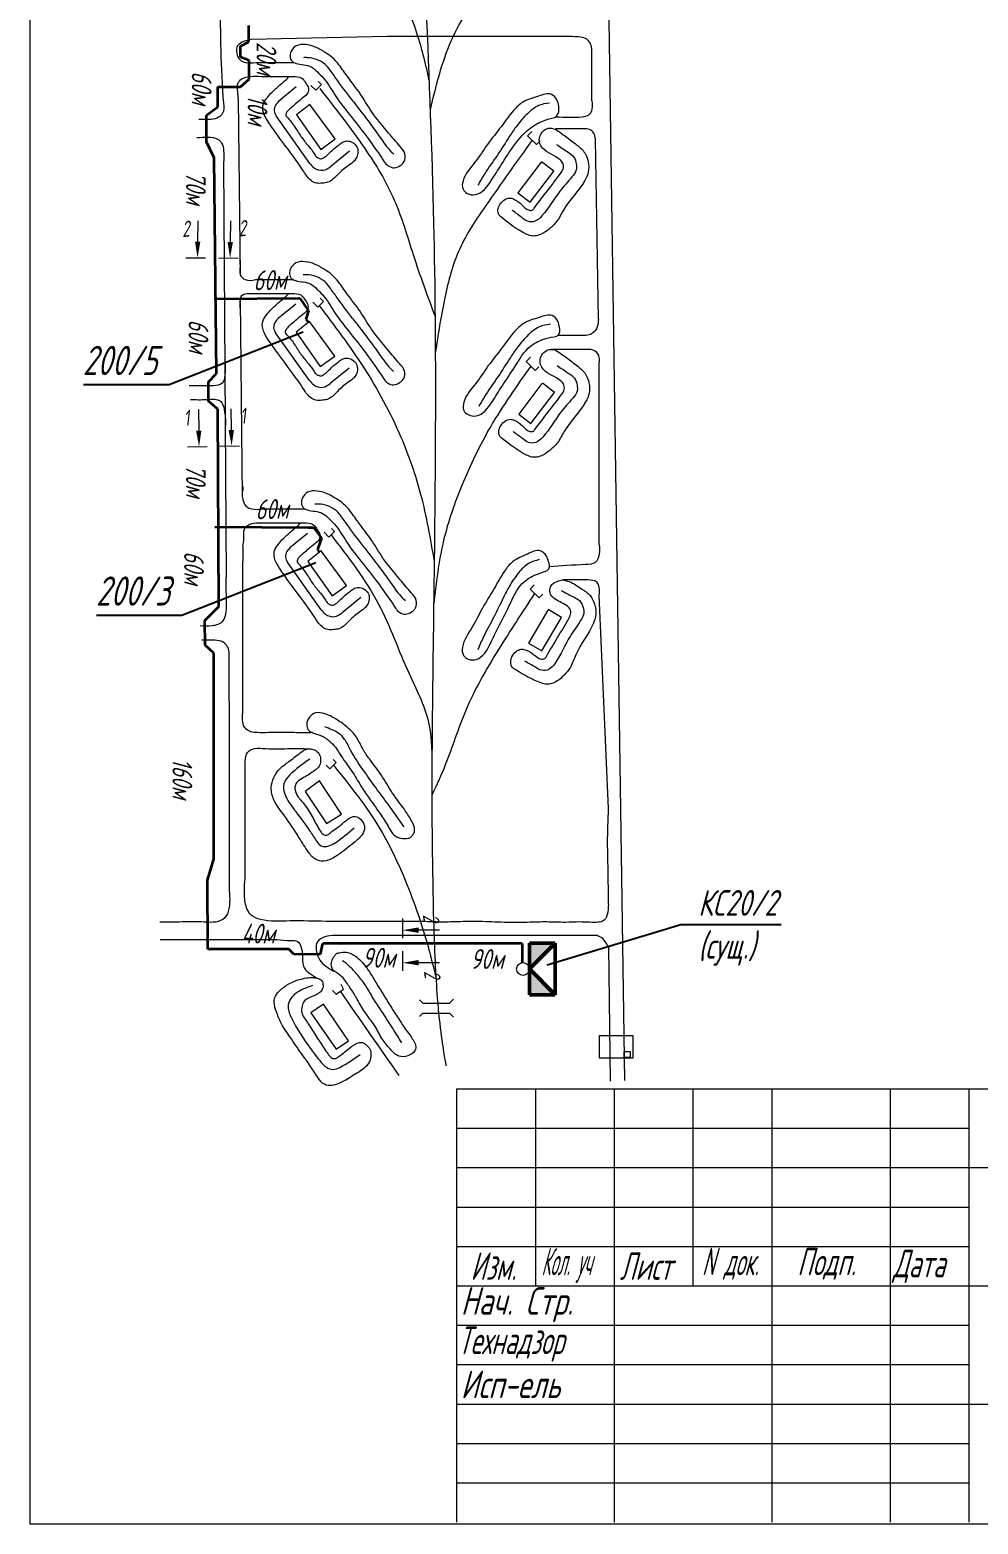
# Model space of a CAD drawing. Header units: millimetres. Extents: x 10081 to 14674, y 790 to 10644.
# Drawn here: x 13096 to 13584, y 7891 to 8658 of the extents above; entities that cross this region are included whole.
import ezdxf
from ezdxf import colors
from ezdxf.entities.mleader import LeaderData, LeaderLine
from ezdxf.math import Vec2, Vec3

# ---------------------------------------------------------------- set-up
doc = ezdxf.new("R2010")
doc.units = ezdxf.units.MM
for name, color, linetype, lineweight in [('Линия выноска', 137, 'Continuous', 20), ('Линия связи (Вновь)', 3, 'Continuous', 60), ('Рамка толстая', 7, 'Continuous', 60), ('Строительный', 251, 'Continuous', 13), ('ТаБлица', 253, 'Continuous', 25), ('текст', 7, 'Continuous', 25), ('Щиты пульты (Вновь)', 5, 'Continuous', 50), ('Элемент эл. схем', 7, 'Continuous', 35)]:
    doc.layers.add(name, color=color, linetype=linetype, lineweight=lineweight)
doc.layers.add('Текст.', color=51, linetype='Continuous')
doc.styles.add('Simplex', font='simplex.shx', dxfattribs={"width": 0.7, "oblique": 15})

# ---------------------------------------------------------------- blocks, each defined once
blk = doc.blocks.new('A$C4BB167BF')
at = {"layer": 'Щиты пульты (Вновь)', "true_color": 0xc7c8ca}
h = blk.add_hatch(color=9, dxfattribs=at)
h.paths.add_polyline_path([(0, 3), (0, 0), (3, 3)])
h.paths.add_polyline_path([(6, 3), (3, 3), (6, 0)])
at = {"layer": 'Щиты пульты (Вновь)', "color": 252, "true_color": 0x939598}
for p, q in [((0, 3), (0, 0)), ((6, 3), (0, 3)), ((0, 0), (3, 3)), ((3, 3), (6, 0)), ((6, 0), (6, 3)), ((0, 0), (6, 0))]:
    blk.add_line(p, q, dxfattribs=at)
blk = doc.blocks.new('_None')

msp = doc.modelspace()

# ---------------------------------------------------------------- linework, layer by layer
at = {"color": 18, "lineweight": 20, "true_color": 0x000000}
for p, q in [((13387.92698, 8192.99813), (13390.31685, 8191.82517)), ((13390.31685, 8191.82517), (13392.13194, 8189.40752)), ((13392.13194, 8189.40752), (13392.77783, 8188.45442)), ((13392.77783, 8188.45442), (13393.57443, 8186.91136)), ((13315.52271, 8114.25153), (14064.77271, 8114.25153)), ((13315.52271, 8114.25153), (13315.52271, 7891.50153)), ((13356.02271, 8114.25153), (13356.02271, 8013.00153)), ((13396.52271, 8114.25153), (13396.52271, 7891.50153)), ((13437.02271, 8114.25153), (13437.02271, 8013.00153)), ((13477.52271, 8114.25153), (13477.52271, 7891.50153)), ((13538.27271, 8114.25153), (13538.27271, 7891.50153)), ((13578.77271, 8114.25153), (13578.77271, 7891.50153)), ((13315.52271, 8094.00153), (13578.77271, 8094.00153)), ((13315.52271, 8073.75153), (13578.77271, 8073.75153)), ((13578.77271, 8073.75153), (14064.77271, 8073.75153)), ((13315.52271, 8053.50153), (13578.77271, 8053.50153)), ((13315.52271, 8033.25153), (13578.77271, 8033.25153)), ((13315.52271, 8013.00153), (14064.77271, 8013.00153)), ((13315.52271, 7992.75153), (13578.77271, 7992.75153)), ((13315.52271, 7972.50153), (13578.77271, 7972.50153)), ((13315.52271, 7952.25153), (13578.77271, 7952.25153)), ((13578.77271, 7952.25153), (14064.77271, 7952.25153)), ((13315.52271, 7932.00153), (13578.77271, 7932.00153)), ((13315.52271, 7911.75153), (13578.77271, 7911.75153))]:
    msp.add_line(p, q, dxfattribs=at)
for points in [[(13389.05301, 8141.62743), (13406.09838, 8141.62743), (13406.09838, 8129.95683), (13388.99583, 8129.95683)], [(13401.70801, 8133.3832), (13404.77411, 8133.3832), (13404.77411, 8130.30009), (13401.70801, 8130.30009)]]:
    msp.add_lwpolyline(points, close=True, dxfattribs=at)
at = {"layer": 'Линия связи (Вновь)', "color": 18, "lineweight": 35, "true_color": 0x000000}
for p, q in [((13208.87828, 8652.23112), (13208.87828, 8660.59317)), ((13204.43762, 8649.87013), (13208.87828, 8652.23112)), ((13204.43762, 8644.23118), (13204.43762, 8649.87013)), ((13209.01571, 8642.56511), (13204.43762, 8644.23118)), ((13209.01571, 8632.94864), (13209.01571, 8642.56511)), ((13204.54347, 8628.96607), (13209.01571, 8632.94864)), ((13192.86777, 8628.96607), (13204.54347, 8628.96607)), ((13192.86777, 8618.74177), (13192.86777, 8628.96607)), ((13186.96227, 8614.55128), (13192.86777, 8618.74177)), ((13186.96227, 8600.82679), (13186.96227, 8614.55128)), ((13190.90465, 8592.48678), (13186.96227, 8600.82679)), ((13192.1106, 8481.64319), (13190.90465, 8592.48678)), ((13188.07347, 8477.43355), (13192.09024, 8481.6507)), ((13188.10138, 8467.59632), (13188.07347, 8477.43355)), ((13192.89184, 8463.45886), (13188.10138, 8467.59632)), ((13193.46971, 8362.06949), (13192.89184, 8463.45886)), ((13186.24054, 8354.84594), (13193.46971, 8362.06949)), ((13186.33572, 8342.15603), (13186.24054, 8354.84594)), ((13190.79238, 8338.04033), (13186.33572, 8342.15603)), ((13190.75001, 8232.14987), (13190.79238, 8338.04033)), ((13187.64539, 8221.47942), (13190.75001, 8232.14987)), ((13187.68043, 8185.90358), (13187.64406, 8221.51985)), ((13229.37478, 8185.9243), (13187.68043, 8185.90358)), ((13232.06895, 8183.20748), (13229.37478, 8185.9243)), ((13245.66704, 8183.38273), (13246.85652, 8188.89626)), ((13349.22948, 8188.89626), (13246.85652, 8188.89626)), ((13349.22948, 8188.89626), (13349.22948, 8179.06564)), ((13245.66704, 8183.38273), (13232.06895, 8183.20748))]:
    msp.add_line(p, q, dxfattribs=at)
at = {"layer": 'Рамка толстая', "color": 18, "lineweight": 20, "true_color": 0x000000}
for p in [(13096.2936, 9223.69819), (14064.9186, 7890.57319)]:
    msp.add_line(p, (13096.2936, 7890.57319), dxfattribs=at)
at = {"layer": 'Строительный', "color": 18, "lineweight": 20, "true_color": 0x000000}
for p, q in [((13387.42577, 9087.32304), (13401.7724, 8118.43402)), ((13279.84537, 8654.8981), (13210.03717, 8653.31007)), ((13365.95947, 8654.8981), (13279.84537, 8654.8981)), ((13385.09649, 8621.82038), (13385.09649, 8647.61889)), ((13240.69333, 8629.81132), (13243.19892, 8627.30573)), ((13243.19892, 8627.30573), (13246.09141, 8630.19822)), ((13246.09141, 8630.19822), (13244.45461, 8631.83502)), ((13203.38955, 8622.67004), (13204.28634, 8532.59041)), ((13233.17617, 8628.98646), (13224.07635, 8621.53166)), ((13240.166, 8589.72451), (13222.80225, 8614.12074)), ((13370.25211, 8607.48427), (13366.35259, 8607.48427)), ((13351.99506, 8603.8812), (13354.1933, 8606.13412)), ((13356.6514, 8599.33786), (13351.99506, 8603.8812)), ((13358.54463, 8601.27819), (13356.6514, 8599.33786)), ((13388.42444, 8509.75028), (13386.84938, 8602.1552)), ((13260.60455, 8596.04218), (13250.884, 8588.10352)), ((13195.85677, 8590.04442), (13197.19623, 8376.89756)), ((13204.41438, 8519.72842), (13205.42308, 8418.4075)), ((13232.91832, 8517.44998), (13223.8185, 8509.99517)), ((13241.76262, 8518.37303), (13244.26821, 8515.86745)), ((13244.26821, 8515.86745), (13247.16069, 8518.75994)), ((13247.16069, 8518.75994), (13245.52389, 8520.39674)), ((13239.90815, 8478.18802), (13222.5444, 8502.58425)), ((13381.26757, 8501.20477), (13367.36422, 8501.20477)), ((13383.56594, 8494.12498), (13364.32227, 8494.12498)), ((13260.3467, 8484.50569), (13250.62615, 8476.56703)), ((13351.32866, 8487.8493), (13353.5269, 8490.10221)), ((13355.985, 8483.30596), (13351.32866, 8487.8493)), ((13357.87824, 8485.24628), (13355.985, 8483.30596)), ((13388.86607, 8393.74318), (13388.86607, 8487.33165)), ((13238.99898, 8399.61861), (13229.89916, 8392.1638)), ((13247.47059, 8400.16537), (13249.97618, 8397.65978)), ((13249.97618, 8397.65978), (13252.86867, 8400.55227)), ((13252.86867, 8400.55227), (13251.23186, 8402.18907)), ((13205.67707, 8392.89546), (13205.7534, 8385.22766)), ((13205.7534, 8310.07037), (13205.7534, 8385.22766)), ((13245.98881, 8360.35665), (13228.62507, 8384.75288)), ((13353.28651, 8370.95296), (13355.48475, 8373.20588)), ((13357.94285, 8366.40962), (13353.28651, 8370.95296)), ((13359.83609, 8368.34994), (13357.94285, 8366.40962)), ((13266.42737, 8366.67432), (13256.70682, 8358.73566)), ((13393.61239, 8258.33998), (13388.86607, 8367.82267)), ((13198.76846, 8313.17767), (13198.76846, 8337.44427)), ((13198.76846, 8313.17767), (13198.76846, 8216.15505)), ((13206.98284, 8223.85068), (13206.98284, 8278.60036)), ((13250.44382, 8278.67793), (13248.55855, 8280.56321)), ((13253.59657, 8281.83068), (13250.44382, 8278.67793)), ((13253.59657, 8281.83068), (13252.07316, 8283.35409)), ((13387.92698, 8192.99813), (13255.23532, 8192.99813)), ((13163.29047, 8190.92651), (13223.26025, 8190.92651)), ((13393.61239, 8187.2229), (13394.54291, 8118.23885)), ((13251.84126, 8164.67086), (13253.66411, 8162.84801)), ((13253.66411, 8162.84801), (13257.4289, 8165.45172)), ((13257.4289, 8165.45172), (13256.22833, 8167.75249)), ((13296.48499, 8160.0115), (13298.28819, 8158.20829)), ((13298.28819, 8158.20829), (13311.84458, 8158.20829)), ((13311.84458, 8158.20829), (13313.98314, 8160.34686)), ((13296.48499, 8151.36932), (13298.28819, 8153.17253)), ((13298.28819, 8153.17253), (13311.84458, 8153.17253)), ((13311.84458, 8153.17253), (13313.98314, 8151.03397))]:
    msp.add_line(p, q, dxfattribs=at)
for points in [[(13240.20882, 8620.00059), (13233.29918, 8614.58295), (13245.71905, 8596.84458), (13253.24094, 8602.26221), (13240.20882, 8620.00059)], [(13359.01656, 8590.25768), (13347.06386, 8574.55942), (13353.31931, 8569.7965), (13365.45436, 8585.73426), (13359.19891, 8590.49718)], [(13239.95097, 8508.4641), (13233.04133, 8503.04647), (13245.4612, 8485.30809), (13252.98309, 8490.72573), (13239.95097, 8508.4641)], [(13359.43744, 8476.58417), (13347.48473, 8460.88591), (13353.74018, 8456.12299), (13365.87524, 8472.06075), (13359.61979, 8476.82366)], [(13246.03164, 8390.63273), (13239.122, 8385.21509), (13251.54187, 8367.47672), (13259.06375, 8372.89435), (13246.03164, 8390.63273)], [(13362.52192, 8360.18726), (13352.5105, 8343.18508), (13359.28554, 8339.19573), (13369.44969, 8356.45729), (13362.67466, 8360.44664)], [(13245.1179, 8272.39295), (13237.74965, 8266.96886), (13248.76323, 8250.5416), (13256.36416, 8255.42329), (13245.1179, 8272.39295)], [(13247.19042, 8157.79565), (13240.72266, 8153.30839), (13253.74613, 8134.53687), (13260.03389, 8138.89924), (13247.19042, 8157.79565)]]:
    msp.add_lwpolyline(points, dxfattribs=at)
msp.add_open_spline([(13330.33911, 9136.49693), (13320.95207, 9122.31723), (13330.33911, 9136.49693), (13294.03973, 9070.71272), (13297.82172, 8937.83537), (13294.03411, 8765.6556), (13305.99579, 8567.60499), (13304.08163, 8373.77189), (13301.94888, 8239.83702), (13305.53541, 8152.87513), (13310.07838, 8125.9931), (13310.07838, 8125.9931), (13310.07838, 8125.9931), (13310.07838, 8125.9931), (13310.07838, 8125.9931), (13310.07838, 8125.9931), (13310.07838, 8125.9931), (13310.07838, 8125.9931), (13310.07838, 8125.9931)], degree=3, knots=[0, 0, 0, 0, 25.836333109, 49.871244762, 76.873917157, 116.334767859, 166.936096042, 211.721259242, 248.246118291, 257.850777941, 271.152471293, 282.284588503, 290.662390358, 305.749777897, 312.760031631, 324.633986925, 330.142951601, 332.123990533, 332.123990533, 332.123990533, 332.123990533], dxfattribs=at)
for points in [[(13244.29705, 8744.81397), (13265.75544, 8717.69349), (13282.81874, 8685.4072), (13294.46421, 8658.45824), (13301.36853, 8632.37092)], [(13352.96893, 8715.26226), (13331.86519, 8684.8079), (13312.63733, 8652.47942), (13301.93469, 8617.39476)], [(13194.08801, 8673.53284), (13195.7979, 8620.60578), (13195.32969, 8615.445), (13193.26128, 8613.37658), (13189.44625, 8612.31633), (13183.14124, 8612.31633)], [(13210.03717, 8653.31007), (13206.47759, 8652.46925), (13203.01551, 8650.03035), (13202.57165, 8646.30547), (13204.30269, 8642.88072), (13207.14338, 8641.55041), (13212.51404, 8641.55041)], [(13385.09649, 8647.61889), (13384.34386, 8651.04521), (13382.48578, 8653.5168), (13379.32163, 8654.50176), (13373.69811, 8654.8981), (13365.95947, 8654.8981)], [(13277.06516, 8592.59789), (13270.10542, 8602.47237), (13261.8753, 8613.14012), (13252.96359, 8624.99012), (13246.9981, 8633.70066), (13244.00034, 8636.69842), (13240.83446, 8639.25363), (13237.06083, 8640.33368), (13233.07651, 8641.06029), (13230.7007, 8642.49031), (13229.9734, 8645.2388), (13230.7007, 8647.57659), (13233.20206, 8650.07795), (13238.03784, 8650.74384), (13242.84432, 8649.48017), (13248.01741, 8646.69365), (13251.68553, 8644.07154), (13255.08524, 8640.36021), (13259.64935, 8634.10562), (13266.02426, 8625.46212), (13271.91085, 8616.32317), (13280.62456, 8605.29683), (13286.43437, 8598.49187), (13288.98738, 8594.5474), (13288.67195, 8590.72677), (13286.54552, 8588.60034), (13283.53546, 8587.44568), (13280.3756, 8588.47713), (13278.36649, 8590.53283), (13277.06516, 8592.59789)], [(13212.51404, 8641.55041), (13218.63804, 8641.55041), (13225.20628, 8641.55041), (13229.66329, 8641.55041), (13231.87372, 8641.55041)], [(13262.49869, 8621.44547), (13254.50034, 8632.10303), (13250.61121, 8637.52676), (13248.05091, 8640.48499), (13243.58947, 8643.09319), (13238.83754, 8644.02325), (13236.9201, 8644.02325)], [(13203.38955, 8622.67004), (13203.1253, 8626.40858), (13203.38955, 8631.25213), (13205.45797, 8633.32055), (13209.27299, 8634.3808), (13215.57801, 8634.3808)], [(13215.57801, 8634.3808), (13222.43314, 8634.3808), (13228.53667, 8634.3808), (13232.67402, 8634.3808), (13236.50466, 8633.09349), (13238.09396, 8630.85428), (13239.44261, 8628.36208), (13239.03509, 8625.8786), (13236.81532, 8623.65882), (13233.49276, 8620.84921), (13230.86613, 8618.5878), (13228.88688, 8616.79798), (13227.97402, 8615.45872), (13227.76289, 8614.33711), (13228.31048, 8613.57962), (13232.75317, 8607.89369), (13236.02413, 8602.93802), (13239.7408, 8598.28435), (13242.32325, 8594.80102), (13243.47545, 8593.15823), (13244.76043, 8592.35153), (13246.38403, 8592.15203), (13247.27832, 8592.60308), (13248.91648, 8593.82111), (13251.61346, 8596.41199), (13255.15388, 8599.30434), (13257.35434, 8600.79213), (13259.8882, 8601.19183), (13262.68878, 8600.03713), (13264.59017, 8597.50567), (13264.71965, 8594.20349), (13263.69121, 8591.89158), (13260.66245, 8589.10966), (13255.35928, 8584.87315), (13252.01801, 8581.53188), (13249.30527, 8580.00059), (13246.58011, 8579.5663), (13243.48861, 8579.5663), (13240.74614, 8580.93623), (13236.53334, 8586.29247), (13230.98721, 8594.14805), (13222.75545, 8605.3659), (13218.36432, 8611.69131), (13216.19602, 8616.36291), (13216.19602, 8620.02325), (13218.35546, 8623.64436), (13220.55706, 8626.2161)], [(13220.55706, 8626.2161), (13224.68311, 8629.98879), (13227.566, 8632.39383), (13229.58607, 8634.41389)], [(13245.22338, 8628.17375), (13268.39492, 8597.30757), (13283.55906, 8570.83468), (13293.21387, 8542.8622), (13304.49324, 8511.04577)], [(13366.59926, 8613.51295), (13361.0444, 8611.93846), (13354.30633, 8608.49928), (13345.03935, 8598.77584), (13338.47818, 8588.96326), (13333.38447, 8580.9375), (13325.20873, 8573.65145), (13321.01692, 8574.29126), (13318.85994, 8576.44824), (13318.85994, 8580.69435), (13325.00922, 8590.337), (13331.44237, 8599.46116), (13338.54828, 8608.72223), (13344.92095, 8616.98744), (13349.61718, 8621.19573), (13357.70971, 8624.27845), (13364.28852, 8625.15093), (13367.13994, 8622.29951), (13368.01459, 8619.10181), (13368.01459, 8616.07725), (13366.59926, 8613.51295)], [(13385.09649, 8621.82038), (13385.09649, 8617.70703), (13383.30671, 8614.46), (13380.12431, 8613.51295), (13366.59926, 8613.51295)], [(13224.07635, 8621.53166), (13222.58277, 8619.60747), (13221.80756, 8616.7181), (13222.80225, 8614.12074)], [(13262.49869, 8621.44547), (13271.30478, 8609.87352), (13276.28383, 8603.00417), (13281.81613, 8595.89796), (13283.31708, 8594.39701)], [(13363.31617, 8620.72322), (13357.6684, 8619.39114), (13351.95049, 8615.21662), (13346.53628, 8609.05466), (13342.79763, 8603.65603), (13336.49546, 8593.93456), (13330.20882, 8584.72224), (13326.48905, 8578.49499)], [(13366.35259, 8607.27257), (13362.68302, 8607.7458), (13360.04716, 8606.29555), (13358.30276, 8603.50824), (13358.30276, 8599.98051), (13359.6953, 8597.59557), (13368.74678, 8591.53383), (13370.28022, 8589.49016), (13370.28022, 8586.7732), (13368.92045, 8584.43941), (13355.39609, 8566.70242), (13354.39207, 8565.69841), (13352.76184, 8565.69841), (13348.946, 8568.53047), (13344.75478, 8571.45245), (13342.75581, 8571.91332), (13340.3263, 8571.14522), (13337.79748, 8568.61639), (13336.78145, 8565.76019), (13337.30424, 8563.30226), (13338.71822, 8561.88828), (13351.02675, 8553.54318), (13353.78933, 8552.51919), (13356.48429, 8552.51919), (13359.43796, 8553.53154), (13363.10309, 8555.94394), (13366.96508, 8559.80592), (13370.45031, 8565.69776), (13381.41934, 8580.85399), (13383.22267, 8585.24767), (13383.12361, 8590.63591), (13381.36638, 8595.16829), (13377.40616, 8599.12851), (13371.7031, 8603.47537), (13366.35259, 8607.27257)], [(13386.84938, 8602.1552), (13386.01168, 8605.32303), (13383.92324, 8607.15359), (13380.88508, 8607.48427), (13370.25211, 8607.48427)], [(13182.16074, 8603.01479), (13187.88455, 8603.16288), (13192.7281, 8602.23287), (13194.79652, 8600.16445), (13195.85677, 8596.34943), (13195.85677, 8590.04442)], [(13354.32323, 8601.60953), (13330.60192, 8568.08756), (13317.1767, 8545.89362), (13309.47121, 8520.63446), (13304.61432, 8492.30026)], [(13366.85523, 8599.48259), (13372.50729, 8595.68509), (13375.77953, 8592.97731), (13377.0686, 8589.47701), (13377.0686, 8586.42316), (13374.85584, 8582.75776), (13368.67293, 8575.51009), (13359.43045, 8562.75157), (13355.82044, 8559.97389), (13352.08869, 8559.97389), (13349.14124, 8561.84759), (13344.15004, 8565.5758)], [(13240.166, 8589.72451), (13242.37555, 8587.44047), (13247.05864, 8586.20983), (13250.884, 8588.10352)], [(13204.19547, 8541.71799), (13204.2048, 8540.78033), (13204.22428, 8538.8243), (13204.25463, 8535.77569), (13204.28634, 8532.59041), (13206.88553, 8530.01393), (13212.25619, 8530.01393)], [(13276.80731, 8481.06141), (13269.84757, 8490.93588), (13261.61745, 8501.60363), (13252.70574, 8513.45363), (13246.74026, 8522.16418), (13243.7425, 8525.16193), (13240.57661, 8527.71714), (13236.80298, 8528.7972), (13232.81866, 8529.5238), (13230.44285, 8530.95383), (13229.71555, 8533.70231), (13230.44285, 8536.0401), (13232.94421, 8538.54146), (13237.77999, 8539.20736), (13242.58648, 8537.94369), (13247.75957, 8535.15717), (13251.42768, 8532.53505), (13254.82739, 8528.82373), (13259.3915, 8522.56913), (13265.76641, 8513.92564), (13271.653, 8504.78668), (13280.36671, 8493.76034), (13286.17652, 8486.95538), (13288.72953, 8483.01091), (13288.4141, 8479.19028), (13286.28767, 8477.06386), (13283.27761, 8475.90919), (13280.11775, 8476.94065), (13278.10864, 8478.99635), (13276.80731, 8481.06141)], [(13212.25619, 8530.01393), (13218.38019, 8530.01393), (13224.94843, 8530.01393), (13229.40545, 8530.01393), (13231.61587, 8530.01393)], [(13262.24084, 8509.90899), (13254.24249, 8520.56654), (13250.35336, 8525.99027), (13247.79306, 8528.9485), (13243.33162, 8531.5567), (13238.57969, 8532.48677), (13236.66225, 8532.48677)], [(13204.49982, 8511.14717), (13204.46257, 8514.88798), (13204.41438, 8519.72842), (13205.20012, 8521.78406), (13209.01515, 8522.84431), (13215.32016, 8522.84431)], [(13215.32016, 8522.84431), (13222.17529, 8522.84431), (13228.27882, 8522.84431), (13232.41617, 8522.84431), (13236.24681, 8521.55701), (13237.83611, 8519.3178), (13239.18476, 8516.8256), (13238.77725, 8514.34211), (13236.55747, 8512.12234), (13233.23491, 8509.31272), (13230.60828, 8507.05131), (13228.62903, 8505.2615), (13227.71617, 8503.92223), (13227.50505, 8502.80063), (13228.05263, 8502.04314), (13232.49532, 8496.35721), (13235.76628, 8491.40153), (13239.48295, 8486.74787), (13242.0654, 8483.26453), (13243.2176, 8481.62174), (13244.50258, 8480.81505), (13246.12619, 8480.61554), (13247.02047, 8481.0666), (13248.65863, 8482.28462), (13251.35561, 8484.87551), (13254.89604, 8487.76785), (13257.09649, 8489.25564), (13259.63035, 8489.65535), (13262.43093, 8488.50065), (13264.33232, 8485.96918), (13264.46181, 8482.667), (13263.43336, 8480.35509), (13260.4046, 8477.57317), (13255.10143, 8473.33666), (13251.76016, 8469.9954), (13249.04743, 8468.46411), (13246.32226, 8468.02981), (13243.23076, 8468.02981), (13240.48829, 8469.39974), (13236.27549, 8474.75599), (13230.72936, 8482.61157), (13222.4976, 8493.82942), (13218.10647, 8500.15482), (13215.93817, 8504.82643), (13215.93817, 8508.48676), (13218.09761, 8512.10788), (13220.29921, 8514.67962)], [(13220.29921, 8514.67962), (13224.42527, 8518.45231), (13227.30816, 8520.85734), (13229.32822, 8522.87741)], [(13244.96553, 8516.63727), (13267.69487, 8484.99255), (13286.93924, 8449.0519), (13297.07383, 8419.6495), (13304.03999, 8385.13128)], [(13223.8185, 8509.99517), (13222.32492, 8508.07099), (13221.54971, 8505.18161), (13222.5444, 8502.58425)], [(13262.24084, 8509.90899), (13271.04693, 8498.33703), (13276.02598, 8491.46769), (13281.55828, 8484.36147), (13283.05923, 8482.86053)], [(13367.02013, 8500.92961), (13361.46528, 8499.69309), (13353.64699, 8495.90599), (13345.46023, 8485.10233), (13338.89905, 8475.28975), (13333.80535, 8467.26399), (13325.6296, 8459.97794), (13321.43779, 8460.61774), (13319.28081, 8462.77472), (13319.28081, 8467.02084), (13325.43009, 8476.66349), (13331.86324, 8485.78765), (13338.96916, 8495.04872), (13345.34183, 8503.31393), (13350.03806, 8507.52222), (13358.13058, 8510.60494), (13364.7094, 8511.47742), (13367.56082, 8508.626), (13368.43546, 8505.4283), (13368.43546, 8502.40374), (13367.02013, 8500.92961)], [(13363.73704, 8507.04971), (13358.08928, 8505.71763), (13352.37137, 8501.54311), (13346.95715, 8495.38115), (13343.21851, 8489.98252), (13336.91633, 8480.26104), (13330.6297, 8471.04873), (13326.90992, 8464.82147)], [(13388.42444, 8509.75028), (13387.63252, 8505.13195), (13384.37554, 8501.87497), (13381.26757, 8501.20477)], [(13366.77347, 8493.59906), (13363.10389, 8494.07229), (13360.46803, 8492.62204), (13358.72364, 8489.83473), (13358.72364, 8486.307), (13360.11617, 8483.92206), (13369.16765, 8477.86032), (13370.70109, 8475.81665), (13370.70109, 8473.09969), (13369.34133, 8470.7659), (13355.81696, 8453.02891), (13354.81295, 8452.02489), (13353.18272, 8452.02489), (13349.36688, 8454.85696), (13345.17566, 8457.77894), (13343.17668, 8458.23981), (13340.74718, 8457.47171), (13338.21835, 8454.94288), (13337.20233, 8452.08668), (13337.72512, 8449.62875), (13339.1391, 8448.21477), (13351.44763, 8439.86966), (13354.21021, 8438.84568), (13356.90516, 8438.84568), (13359.85883, 8439.85802), (13363.52397, 8442.27043), (13367.38595, 8446.13241), (13370.87119, 8452.02424), (13381.84022, 8467.18047), (13383.64355, 8471.57416), (13383.54449, 8476.9624), (13381.78726, 8481.49478), (13377.82704, 8485.455), (13372.12398, 8489.80186), (13366.77347, 8493.59906)], [(13388.86607, 8487.33165), (13388.86607, 8489.96646), (13386.7095, 8493.27539), (13383.56594, 8494.12498)], [(13196.6618, 8488.05701), (13196.46522, 8480.85684), (13195.02369, 8476.73309), (13190.6336, 8475.48942), (13185.18478, 8475.3719), (13178.20883, 8475.3719)], [(13353.65683, 8485.57763), (13333.08051, 8454.56199), (13318.27999, 8424.26764), (13308.89428, 8396.13718), (13303.7598, 8362.96347)], [(13367.2761, 8485.80908), (13372.92816, 8482.01158), (13376.2004, 8479.30379), (13377.48947, 8475.8035), (13377.48947, 8472.74965), (13375.27671, 8469.08424), (13369.09381, 8461.83658), (13359.85133, 8449.07806), (13356.24131, 8446.30037), (13352.50956, 8446.30037), (13349.56212, 8448.17408), (13344.57091, 8451.90229)], [(13239.90815, 8478.18802), (13242.1177, 8475.90398), (13246.80079, 8474.67334), (13250.62615, 8476.56703)], [(13178.87008, 8468.40349), (13187.25932, 8468.40349), (13194.25782, 8467.50709), (13196.19295, 8463.14588), (13196.78423, 8455.1214)], [(13205.55384, 8423.9155), (13205.73732, 8423.07468), (13205.43153, 8420.63578), (13205.71154, 8416.91091), (13207.44258, 8413.48616), (13210.28326, 8412.15584), (13215.65393, 8412.15584)], [(13282.88798, 8363.23003), (13275.92824, 8373.10451), (13267.69811, 8383.77226), (13258.7864, 8395.62226), (13252.82092, 8404.3328), (13249.82316, 8407.33056), (13246.65727, 8409.88577), (13242.88365, 8410.96582), (13238.89932, 8411.69243), (13236.52351, 8413.12246), (13235.79621, 8415.87094), (13236.52351, 8418.20873), (13239.02487, 8420.71009), (13243.86065, 8421.37598), (13248.66714, 8420.11232), (13253.84023, 8417.3258), (13257.50834, 8414.70368), (13260.90805, 8410.99235), (13265.47216, 8404.73776), (13271.84708, 8396.09426), (13277.73367, 8386.95531), (13286.44737, 8375.92897), (13292.25719, 8369.12401), (13294.81019, 8365.17954), (13294.49476, 8361.35891), (13292.36834, 8359.23249), (13289.35827, 8358.07782), (13286.19842, 8359.10928), (13284.1893, 8361.16498), (13282.88798, 8363.23003)], [(13268.3215, 8392.07761), (13260.32316, 8402.73517), (13256.43402, 8408.1589), (13253.87372, 8411.11713), (13249.41228, 8413.72533), (13244.66035, 8414.65539), (13242.74292, 8414.65539)], [(13215.65393, 8412.15584), (13224.46086, 8412.18255), (13231.02909, 8412.18255), (13235.48611, 8412.18255), (13237.69653, 8412.18255)], [(13205.67707, 8392.89546), (13206.26518, 8397.01402), (13206.52944, 8401.85756), (13208.59785, 8403.92598), (13212.41288, 8404.98623), (13218.71789, 8404.98623)], [(13218.71789, 8404.98623), (13228.25595, 8405.01294), (13234.35948, 8405.01294), (13238.49684, 8405.01294), (13242.32747, 8403.72563), (13243.91678, 8401.48642), (13245.26542, 8398.99422), (13244.85791, 8396.51074), (13242.63813, 8394.29097), (13239.31557, 8391.48135), (13236.68894, 8389.21994), (13234.70969, 8387.43013), (13233.79684, 8386.09086), (13233.58571, 8384.96925), (13234.1333, 8384.21176), (13238.57598, 8378.52584), (13241.84694, 8373.57016), (13245.56361, 8368.9165), (13248.14607, 8365.43316), (13249.29826, 8363.79037), (13250.58324, 8362.98367), (13252.20685, 8362.78417), (13253.10113, 8363.23522), (13254.7393, 8364.45325), (13257.43627, 8367.04413), (13260.9767, 8369.93648), (13263.17716, 8371.42427), (13265.71101, 8371.82397), (13268.51159, 8370.66927), (13270.41298, 8368.13781), (13270.54247, 8364.83563), (13269.51402, 8362.52372), (13266.48526, 8359.7418), (13261.18209, 8355.50529), (13257.84083, 8352.16403), (13255.12809, 8350.63274), (13252.40292, 8350.19844), (13249.31142, 8350.19844), (13246.56896, 8351.56837), (13242.35615, 8356.92461), (13236.81002, 8364.7802), (13228.57826, 8375.99804), (13224.18713, 8382.32345), (13222.01883, 8386.99506), (13222.01883, 8390.65539), (13224.17828, 8394.27651), (13226.37988, 8396.84825)], [(13226.37988, 8396.84825), (13230.50593, 8400.62093), (13233.38882, 8403.02597), (13235.40889, 8405.04604)], [(13229.89916, 8392.1638), (13228.40559, 8390.23962), (13227.63038, 8387.35024), (13228.62507, 8384.75288)], [(13251.0462, 8398.8059), (13275.48364, 8363.18495), (13291.1076, 8327.56401), (13300.92683, 8303.31239), (13302.88948, 8281.47807)], [(13268.3215, 8392.07761), (13277.12759, 8380.50566), (13282.10665, 8373.63632), (13287.63894, 8366.5301), (13289.13989, 8365.02915)], [(13388.86607, 8393.74318), (13388.86607, 8389.11395), (13386.80538, 8384.68153), (13381.77722, 8383.57343), (13363.31896, 8382.46965)], [(13361.99242, 8380.43289), (13356.62288, 8378.54784), (13349.30757, 8373.86232), (13342.45654, 8362.16594), (13337.10242, 8351.64599), (13332.99406, 8343.07395), (13325.73778, 8334.87176), (13321.49971, 8335.01113), (13319.10268, 8336.89776), (13318.60031, 8341.11405), (13323.56553, 8351.41652), (13328.87398, 8361.23772), (13334.83427, 8371.27447), (13340.18428, 8380.23561), (13344.34962, 8384.96998), (13352.02058, 8388.98851), (13358.44996, 8390.63322), (13361.61872, 8388.13919), (13362.86555, 8385.06744), (13363.2234, 8382.06412), (13361.99242, 8380.43289)], [(13358.0083, 8386.12157), (13352.5578, 8384.13064), (13347.37396, 8379.30893), (13342.72682, 8372.54966), (13339.65317, 8366.74662), (13334.54545, 8356.34779), (13329.39292, 8346.45638), (13326.43605, 8339.83276)], [(13183.86536, 8352.25997), (13190.01402, 8352.25997), (13195.44465, 8354.56851), (13197.19623, 8359.49017), (13197.19623, 8369.35101), (13197.19623, 8376.89756)], [(13355.61468, 8368.68129), (13337.10218, 8339.98674), (13320.10616, 8308.33159), (13309.74184, 8280.6524), (13302.85946, 8265.12404)], [(13370.05433, 8375.68958), (13367.16712, 8374.91275), (13364.60344, 8373.27874), (13363.52537, 8370.75409), (13363.71658, 8368.76737), (13365.48883, 8366.32229), (13372.03281, 8362.60566), (13373.79727, 8360.75778), (13374.11873, 8358.0599), (13373.04463, 8355.58163), (13361.7138, 8336.36908), (13360.83563, 8335.25334), (13359.21685, 8335.06046), (13355.09274, 8337.42116), (13350.58524, 8339.82674), (13348.54578, 8340.04786), (13346.22422, 8338.99771), (13344.01235, 8336.18745), (13343.34139, 8333.2311), (13344.15132, 8330.85229), (13345.72266, 8329.61553), (13358.93208, 8322.78532), (13361.79641, 8322.09538), (13364.47244, 8322.41423), (13367.28558, 8323.76892), (13370.63956, 8326.59802), (13374.01749, 8330.88981), (13376.78115, 8337.15261), (13385.87994, 8353.50018), (13387.15077, 8358.07636), (13386.4149, 8363.41503), (13384.13377, 8367.70768), (13379.73281, 8371.17153), (13373.55551, 8374.81311), (13370.05433, 8375.68958)], [(13369.21409, 8370.2748), (13375.27575, 8367.17269), (13378.84538, 8364.87108), (13380.53953, 8361.54788), (13380.90084, 8358.51548), (13379.13729, 8354.61402), (13373.85532, 8346.68573), (13366.18727, 8332.92331), (13362.93125, 8329.73802), (13359.22571, 8329.2965), (13356.07728, 8330.80832), (13350.68004, 8333.91981)], [(13388.86607, 8367.82267), (13388.86607, 8371.87849), (13387.57414, 8374.51974), (13382.80502, 8375.65911), (13370.20821, 8375.65911)], [(13245.98881, 8360.35665), (13248.19836, 8358.07261), (13252.88145, 8356.84197), (13256.70682, 8358.73566)], [(13198.76846, 8337.44427), (13197.89045, 8341.37091), (13195.54304, 8343.71832), (13191.30259, 8344.66171), (13184.5806, 8344.66171)], [(13241.55313, 8297.21847), (13232.1609, 8297.21847), (13218.96596, 8297.21847), (13213.17035, 8297.21847), (13209.84383, 8297.68442), (13207.39744, 8299.09738), (13206.13604, 8300.93043), (13205.60051, 8304.82565), (13205.7534, 8310.07037)], [(13290.80484, 8243.00387), (13286.87671, 8243.00387), (13283.50663, 8244.62521), (13280.79733, 8248.38822), (13276.76643, 8254.79195), (13270.80551, 8263.26348), (13266.77461, 8269.20509), (13262.27386, 8276.55299), (13256.11545, 8285.4267), (13253.27401, 8289.78388), (13250.0926, 8292.96528), (13245.3161, 8295.9404), (13240.96895, 8297.3902), (13239.28279, 8298.68972), (13238.54291, 8301.40781), (13239.9812, 8305.15643), (13243.06195, 8307.32937), (13247.79768, 8306.95168), (13253.40769, 8304.2949), (13259.14524, 8300.21644), (13262.59264, 8296.89127), (13266.14571, 8291.19828), (13268.29498, 8287.23131), (13271.68286, 8282.53645), (13278.30317, 8273.14374), (13284.01326, 8264.13716), (13289.18631, 8257.12373), (13292.69471, 8251.39599), (13293.94496, 8248.23082), (13293.68291, 8245.7463), (13292.59074, 8244.14675), (13291.45855, 8243.18932), (13290.80484, 8243.00387)], [(13288.58079, 8248.76513), (13280.31754, 8260.46035), (13274.04282, 8268.96703), (13267.36219, 8278.35148), (13261.1103, 8288.2405), (13258.03148, 8293.77627), (13254.79365, 8297.01411), (13251.55292, 8298.65474), (13247.83018, 8300.297)], [(13206.98284, 8278.60036), (13206.98284, 8282.43939), (13208.17924, 8287.11006), (13211.65015, 8289.0208), (13217.52945, 8289.0208), (13228.74042, 8289.0208), (13235.10433, 8289.0208), (13239.81972, 8288.98118)], [(13235.13473, 8286.80801), (13229.38147, 8282.345), (13224.86427, 8278.79704), (13221.63762, 8274.19864), (13220.35203, 8269.01051), (13221.68068, 8262.7529), (13227.11356, 8254.4975), (13234.5577, 8243.40751), (13239.42974, 8235.8833), (13243.32718, 8231.98586), (13248.68347, 8231.44719), (13254.39864, 8234.24455), (13262.81601, 8240.65916), (13266.95467, 8244.79782), (13268.30097, 8248.47125), (13266.9395, 8251.89512), (13263.37154, 8254.14646), (13259.88886, 8252.88829), (13255.57573, 8249.40297), (13250.8771, 8245.88935), (13249.22636, 8244.65898), (13247.542, 8244.65898), (13245.49482, 8246.71054), (13241.78767, 8253.23783), (13237.53481, 8260.02417), (13234.04206, 8264.40624), (13232.55167, 8267.84505), (13232.55167, 8269.67223), (13233.79997, 8271.96344), (13236.96531, 8274.12217), (13242.80085, 8277.87422), (13244.95975, 8280.03311), (13245.54819, 8284.42145), (13244.37927, 8287.00274), (13241.74832, 8288.61858), (13239.55043, 8288.97535), (13237.59959, 8288.4649), (13235.13473, 8286.80801)], [(13240.08029, 8283.60363), (13229.72909, 8275.36417), (13226.81994, 8271.00605), (13226.81994, 8267.26867), (13228.35507, 8263.32681), (13232.91836, 8256.64333), (13240.16337, 8246.68122), (13243.76997, 8241.31475), (13246.03311, 8239.05161), (13249.90661, 8239.05161), (13253.18772, 8240.69861), (13262.96236, 8248.31734)], [(13252.28521, 8280.51932), (13276.18191, 8247.76184), (13290.9525, 8216.87599), (13302.34976, 8181.80383), (13305.17319, 8169.92417)], [(13393.61239, 8209.12622), (13393.4021, 8226.93991), (13393.16003, 8240.37765), (13393.61239, 8258.33998)], [(13393.61239, 8209.12622), (13390.5489, 8200.29887), (13387.25832, 8199.7658), (13378.88111, 8199.94386), (13371.57333, 8199.7658), (13361.77022, 8199.94386), (13353.21473, 8199.79997), (13341.61884, 8199.6822), (13328.91158, 8200.1482), (13315.72093, 8200.0317), (13307.03801, 8199.91519), (13298.38614, 8200.1482), (13285.37909, 8200.1482), (13269.74737, 8200.1482), (13248.51795, 8200.23561), (13229.9389, 8200.4525), (13214.78776, 8201.22212), (13209.9382, 8203.52546), (13206.98284, 8209.95852), (13206.58117, 8217.42353), (13206.98284, 8223.85068)], [(13198.76846, 8216.15505), (13198.93423, 8210.09868), (13198.56852, 8206.66531), (13196.41072, 8202.10316), (13191.82757, 8199.93131), (13185.84576, 8199.93131), (13173.11962, 8199.93131), (13163.01559, 8199.93131)], [(13255.23532, 8192.99813), (13251.71894, 8192.99813), (13246.66779, 8191.88904), (13243.63285, 8188.8541), (13243.63285, 8184.57465), (13245.24893, 8180.37878), (13252.37604, 8174.70313)], [(13223.26025, 8190.92651), (13230.1272, 8190.45553), (13233.79398, 8190.00285), (13235.69132, 8186.85152), (13236.33504, 8183.27937), (13236.90342, 8177.27026), (13243.88421, 8171.15928)], [(13251.11048, 8177.91122), (13251.86013, 8175.6245), (13255.42238, 8172.86195), (13257.74018, 8170.54415), (13261.11721, 8165.71555), (13264.5112, 8160.22682), (13268.67117, 8153.32272), (13273.35497, 8146.82112), (13277.17211, 8140.13704), (13281.36412, 8134.7409), (13284.03154, 8132.07348), (13286.88273, 8130.76404), (13291.5871, 8131.66786), (13294.52588, 8134.60664), (13292.80843, 8139.98313), (13290.14231, 8143.68481), (13286.2223, 8149.5238), (13282.2118, 8155.72277), (13278.40238, 8161.87103), (13274.49549, 8168.15669), (13270.92339, 8174.0854), (13267.77948, 8178.48903), (13264.84979, 8181.41872), (13258.78726, 8184.42955), (13255.38462, 8184.1629), (13253.87201, 8183.71444), (13252.74733, 8182.41481), (13251.82671, 8180.90721), (13251.41038, 8179.65955), (13251.11048, 8177.91122)], [(13287.36199, 8137.79006), (13279.62366, 8150.11483), (13272.88845, 8160.4367), (13267.49642, 8169.19109), (13262.95821, 8174.60247), (13258.91435, 8178.56675), (13257.03759, 8180.08223)], [(13243.88421, 8171.15928), (13241.79962, 8171.3642), (13240.29522, 8171.3642), (13236.43173, 8170.81773), (13230.07054, 8168.50338), (13225.0635, 8165.02352), (13222.44451, 8161.80059), (13221.87181, 8158.76389), (13222.9918, 8153.77172), (13225.07757, 8148.58763), (13229.94213, 8140.91967), (13235.80373, 8132.37532), (13240.53086, 8125.69219), (13244.55522, 8119.60718), (13247.60666, 8116.55574), (13251.63102, 8115.95861), (13256.48137, 8117.61187), (13263.39661, 8121.7205), (13270.02086, 8126.85472), (13271.5595, 8131.17615), (13270.91943, 8134.65321), (13269.15857, 8136.75231), (13267.16073, 8138.00751), (13264.15614, 8137.49313), (13259.69688, 8134.45338), (13256.63053, 8132.00569), (13254.73202, 8130.59918), (13253.44195, 8129.8707), (13251.92752, 8129.8707), (13250.54942, 8130.79139), (13248.97023, 8132.82799), (13244.70205, 8139.2431), (13240.43539, 8145.93605), (13237.37979, 8150.61401), (13236.00929, 8153.42583), (13236.00929, 8155.84577), (13236.92155, 8158.73714), (13240.54311, 8161.29761), (13245.3561, 8163.78042), (13246.93253, 8166.43115), (13246.77105, 8168.53562), (13246.33485, 8169.77635), (13244.88362, 8170.74941), (13243.88421, 8171.15928)], [(13241.44244, 8167.2424), (13232.8806, 8163.20376), (13230.34885, 8160.672), (13228.97005, 8156.45556), (13230.8387, 8150.31576), (13240.35656, 8135.09341), (13245.24475, 8128.70038), (13248.66737, 8125.27776), (13251.95423, 8124.20409), (13255.56804, 8125.2623), (13265.97329, 8131.92284)], [(13255.71422, 8164.31758), (13285.87856, 8121.05945)]]:
    msp.add_spline(points, degree=3, dxfattribs=at)
at = {"layer": 'Текст.', "color": 18, "lineweight": 35, "true_color": 0x000000}
for p, q in [((13191.0336, 8520.15965), (13235.089, 8520.41553)), ((13235.089, 8520.41553), (13239.44329, 8514.01869)), ((13239.44329, 8514.01869), (13238.16263, 8509.66883)), ((13238.16263, 8509.66883), (13239.26649, 8508.1988)), ((13191.3493, 8403.01911), (13239.68645, 8402.70757)), ((13239.68645, 8402.70757), (13241.97334, 8402.70757)), ((13241.97334, 8402.70757), (13246.13137, 8397.20382)), ((13246.13137, 8397.20382), (13244.15631, 8391.38853)), ((13244.15631, 8391.38853), (13244.78001, 8390.3501))]:
    msp.add_line(p, q, dxfattribs=at)
at = {"layer": 'Щиты пульты (Вновь)', "color": 18, "lineweight": 20, "true_color": 0x000000}
msp.add_circle((13349.72665, 8175.79572), 3.3075, dxfattribs=at)
at = {"layer": 'Элемент эл. схем', "color": 18, "lineweight": 20, "true_color": 0x000000}
for p, q in [((13182.53234, 8560.27051), (13182.45246, 8549.50329)), ((13199.31569, 8560.11981), (13199.23582, 8549.35259)), ((13176.4537, 8541.27138), (13186.57669, 8541.19628)), ((13193.17651, 8541.14732), (13203.2995, 8541.07222)), ((13182.85169, 8463.20694), (13183.06364, 8452.44152)), ((13199.57172, 8463.53612), (13199.78367, 8452.77069)), ((13177.22892, 8444.07505), (13187.35023, 8444.27431)), ((13193.94895, 8444.40422), (13204.07026, 8444.60349)), ((13287.73504, 8201.73053), (13287.75005, 8191.60727)), ((13306.76143, 8195.76047), (13295.99393, 8195.7445)), ((13287.75984, 8185.00728), (13287.77485, 8174.88402)), ((13306.78623, 8179.03722), (13296.01873, 8179.02125))]:
    msp.add_line(p, q, dxfattribs=at)
for points in [[(13181.13804, 8549.48685), (13183.88797, 8549.46645), (13182.4518, 8541.22688)], [(13197.86085, 8549.36279), (13200.61078, 8549.34239), (13199.17461, 8541.10282)], [(13198.40894, 8452.74363), (13201.1584, 8452.79776), (13199.94606, 8444.52229)], [(13181.6889, 8452.41445), (13184.43837, 8452.46858), (13183.22603, 8444.19311)], [(13295.99189, 8197.1195), (13295.99597, 8194.36951), (13287.74394, 8195.73227)], [(13296.01669, 8180.39625), (13296.02077, 8177.64625), (13287.76874, 8179.00902)]]:
    msp.add_solid(points, dxfattribs=at)

# ---------------------------------------------------------------- block references
at = {"color": 18, "lineweight": 20, "true_color": 0x000000, "xscale": 4.41, "yscale": 4.41, "zscale": 4.41, "rotation": 90}
msp.add_blockref('A$C4BB167BF', (13366.26401, 8162.56592), dxfattribs=at)

# ---------------------------------------------------------------- texts
at = {"color": 18, "lineweight": 20, "true_color": 0x000000, "style": 'Simplex', "oblique": 15}
for s, width, p in [('Кол. уч', 0.4, (13359.07665, 8018.40153)), ('N', 0.5, (13441.59462, 8018.40153)), ('Подп.', 0.6, (13490.59477, 8018.40153)), ('Дата', 0.6, (13539.79838, 8017.38903)), ('Изм.', 0.6, (13322.72227, 8016.03903)), ('Лист', 0.6, (13399.39708, 8016.03903)), ('док.', 0.5, (13452.86867, 8018.40153)), ('Нач. Стр.', 0.7, (13317.68271, 7998.15153)), ('Технадзор', 0.6, (13316.33271, 7977.90153)), ('Исп-ель', 0.7, (13317.68271, 7955.28903))]:
    msp.add_text(s, height=14.175, dxfattribs=dict(at, width=width)).set_placement(p)
at = {"layer": 'ТаБлица', "color": 18, "lineweight": 20, "true_color": 0x000000, "char_height": 10.164, "width": 275.88, "attachment_point": 5, "style": 'Simplex'}
for s, insert, rotation in [('20м', (13217.87743, 8643.7423), 270), ('60м', (13184.56728, 8628.54853), 270), ('10м', (13213.27105, 8617.28616), 270), ('70м', (13181.57975, 8577.19433), 270), ('60м', (13219.57925, 8529.73497), 1.56105888), ('60м', (13182.9354, 8501.03659), 270), ('70м', (13181.57975, 8426.67767), 270), ('60м', (13220.64206, 8412.08207), 1.56105888), ('60м', (13180.62698, 8381.96903), 270), ('160м', (13174.65133, 8273.732), 270)]:
    msp.add_mtext(s, dxfattribs=dict(at, insert=insert, rotation=rotation))
for s, insert in [('40м', (13213.57055, 8193.97782)), ('90м', (13275.4587, 8181.57213)), ('90м', (13331.19827, 8180.92437))]:
    msp.add_mtext(s, dxfattribs=dict(at, insert=insert))
at = {"layer": 'текст', "color": 18, "lineweight": 20, "true_color": 0x000000, "char_height": 11.55, "attachment_point": 5, "style": 'Simplex'}
for s, insert, rotation in [('{\\H0.7x;2}', (13176.10164, 8555.99), 6.99995187), ('{\\H0.7x;2}', (13205.10591, 8556.29984), 6.99995187), ('{\\H0.7x;1}', (13176.47812, 8458.77873), 8.55286586), ('{\\H0.7x;1}', (13205.46334, 8459.87447), 8.55286586), ('{\\H0.7x;2}', (13302.44995, 8202.21359), 277.50996044), ('{\\H0.7x;2}', (13303.01795, 8173.21323), 277.50996044)]:
    msp.add_mtext_dynamic_manual_height_columns(s, width=8.7102084, gutter_width=15, heights=[0], dxfattribs=dict(at, insert=insert, rotation=rotation))

# ---------------------------------------------------------------- leaders
at = {"layer": 'Линия выноска', "color": 18, "lineweight": 20, "true_color": 0x000000}
ml = msp.add_multileader_mtext('Standard', dxfattribs=at)
ml.set_content('{\\C256;\\c0;200/5}', color=2, style='Simplex')
ml.set_leader_properties()
ml.set_arrow_properties(name='NONE')
ml.build(insert=Vec2(0, 0))
ml.multileader.update_dxf_attribs({"text_left_attachment_type": 6, "text_right_attachment_type": 6, "dogleg_length": 0, "arrow_head_size": 12.32})
ctx = ml.context
ctx.base_point, ctx.char_height, ctx.arrow_head_size, ctx.landing_gap_size, ctx.plane_origin = Vec3(13104.53086, 8475.94928), 15, 12.32, 6.16, Vec3(12904.70729, 8363.36834)
ctx.left_attachment, ctx.right_attachment, ctx.text_align_type = 6, 6, 2
notes = []
notes.append((ctx, [(1, (1, 1, 0), (13167.8701, 8475.94928), (-1, 0), 0, [(0, [(13236.6819, 8502.92408)], 0, [])])]))
ctx.mtext.insert, ctx.mtext.alignment, ctx.mtext.flow_direction = Vec3(13161.7101, 8495.94928), 3, 5
ml = msp.add_multileader_mtext('Standard', dxfattribs=at)
ml.set_content('{\\C256;\\c0;200/3}', color=2, style='Simplex')
ml.set_leader_properties()
ml.set_arrow_properties(name='NONE')
ml.build(insert=Vec2(0, 0))
ml.multileader.update_dxf_attribs({"text_left_attachment_type": 6, "text_right_attachment_type": 6, "dogleg_length": 0, "arrow_head_size": 12.32})
ctx = ml.context
ctx.base_point, ctx.char_height, ctx.arrow_head_size, ctx.landing_gap_size, ctx.plane_origin = Vec3(13110.56274, 8357.48961), 15, 12.32, 6.16, Vec3(12911.23917, 8244.90868)
ctx.left_attachment, ctx.right_attachment, ctx.text_align_type = 6, 6, 2
notes.append((ctx, [(1, (1, 1, 0), (13174.40198, 8357.48961), (-1, 0), 0, [(0, [(13243.21378, 8384.46442)], 0, [])])]))
ctx.mtext.insert, ctx.mtext.alignment, ctx.mtext.flow_direction = Vec3(13168.24198, 8377.48961), 3, 5
ml = msp.add_multileader_mtext('Standard', dxfattribs=at)
ml.set_content('{\\C256;\\c0;КС20/2\\P(сущ.)}', color=2, style='Simplex')
ml.set_leader_properties()
ml.set_arrow_properties(name='NONE')
ml.build(insert=Vec2(0, 0))
ml.multileader.update_dxf_attribs({"text_left_attachment_type": 6, "text_right_attachment_type": 6, "dogleg_length": 0, "arrow_head_size": 17.64})
ctx = ml.context
ctx.base_point, ctx.char_height, ctx.arrow_head_size, ctx.landing_gap_size, ctx.plane_origin = Vec3(13430.85758, 8198.71856), 13.23, 17.64, 8.82, Vec3(13569.66156, 8013.18088)
ctx.left_attachment, ctx.right_attachment = 6, 6
notes.append((ctx, [(0, (1, 1, 0), (13430.85758, 8198.71856), (1, 0), 0, [(0, [(13362.0315, 8177.85014)], 0, [])])]))
ctx.mtext.insert, ctx.mtext.flow_direction = Vec3(13439.67758, 8216.35856), 5
for ctx, leaders in notes:
    for number, flags, end, landing, length, lines in leaders:
        leader = LeaderData()
        leader.index, (leader.has_last_leader_line, leader.has_dogleg_vector, leader.attachment_direction) = number, flags
        leader.last_leader_point, leader.dogleg_vector, leader.dogleg_length = Vec3(end), Vec3(landing), length
        for number, points, colour, breaks in lines:
            line = LeaderLine()
            line.index, line.vertices, line.color, line.breaks = number, Vec3.list(points), colors.encode_raw_color(colour), breaks
            leader.lines.append(line)
        ctx.leaders.append(leader)

doc.saveas('drawing.dxf')
